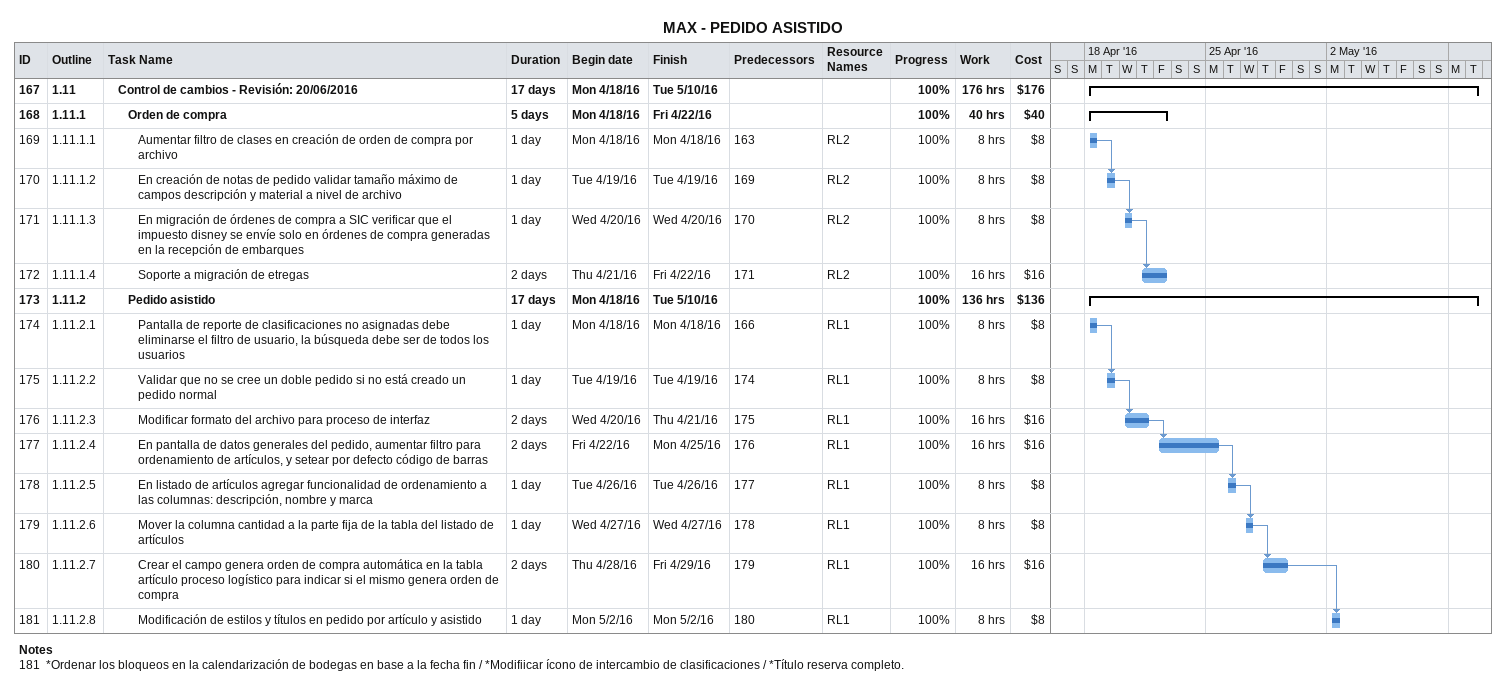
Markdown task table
MAX - PEDIDO ASISTIDO

| ID | WBS | Task | Duration | Start | Finish | Predecessors | Resources | % complete | Work (h) | Cost ($) |
|---|---|---|---|---|---|---|---|---|---|---|
| 167 | 1.11 | **Control de cambios - Revisión: 20/06/2016** | 17d | 2016-04-18 | 2016-05-10 |  |  | 100 | 176 | 176 |
| 168 | 1.11.1 | **Orden de compra** | 5d | 2016-04-18 | 2016-04-22 |  |  | 100 | 40 | 40 |
| 169 | 1.11.1.1 | Aumentar filtro de clases en creación de orden de compra por archivo | 1d | 2016-04-18 | 2016-04-18 | 163 | RL2 | 100 | 8 | 8 |
| 170 | 1.11.1.2 | En creación de notas de pedido validar tamaño máximo de campos descripción y material a nivel de archivo | 1d | 2016-04-19 | 2016-04-19 | 169 | RL2 | 100 | 8 | 8 |
| 171 | 1.11.1.3 | En migración de órdenes de compra a SIC verificar que el impuesto disney se envíe solo en órdenes de compra generadas en la recepción de embarques | 1d | 2016-04-20 | 2016-04-20 | 170 | RL2 | 100 | 8 | 8 |
| 172 | 1.11.1.4 | Soporte a migración de etregas | 2d | 2016-04-21 | 2016-04-22 | 171 | RL2 | 100 | 16 | 16 |
| 173 | 1.11.2 | **Pedido asistido** | 17d | 2016-04-18 | 2016-05-10 |  |  | 100 | 136 | 136 |
| 174 | 1.11.2.1 | Pantalla de reporte de clasificaciones no asignadas debe eliminarse el filtro de usuario, la búsqueda debe ser de todos los usuarios | 1d | 2016-04-18 | 2016-04-18 | 166 | RL1 | 100 | 8 | 8 |
| 175 | 1.11.2.2 | Validar que no se cree un doble pedido si no está creado un pedido normal | 1d | 2016-04-19 | 2016-04-19 | 174 | RL1 | 100 | 8 | 8 |
| 176 | 1.11.2.3 | Modificar formato del archivo para proceso de interfaz | 2d | 2016-04-20 | 2016-04-21 | 175 | RL1 | 100 | 16 | 16 |
| 177 | 1.11.2.4 | En pantalla de datos generales del pedido, aumentar filtro para ordenamiento de artículos, y setear por defecto código de barras | 2d | 2016-04-22 | 2016-04-25 | 176 | RL1 | 100 | 16 | 16 |
| 178 | 1.11.2.5 | En listado de artículos agregar funcionalidad de ordenamiento a las columnas: descripción, nombre y marca | 1d | 2016-04-26 | 2016-04-26 | 177 | RL1 | 100 | 8 | 8 |
| 179 | 1.11.2.6 | Mover la columna cantidad a la parte fija de la tabla del listado de artículos | 1d | 2016-04-27 | 2016-04-27 | 178 | RL1 | 100 | 8 | 8 |
| 180 | 1.11.2.7 | Crear el campo genera orden de compra automática en la tabla artículo proceso logístico para indicar si el mismo genera orden de compra | 2d | 2016-04-28 | 2016-04-29 | 179 | RL1 | 100 | 16 | 16 |
| 181 | 1.11.2.8 | Modificación de estilos y títulos en pedido por artículo y asistido | 1d | 2016-05-02 | 2016-05-02 | 180 | RL1 | 100 | 8 | 8 |

Notes
- 181: *Ordenar los bloqueos en la calendarización de bodegas en base a la fecha fin / *Modifiicar ícono de intercambio de clasificaciones / *Título reserva completo.
